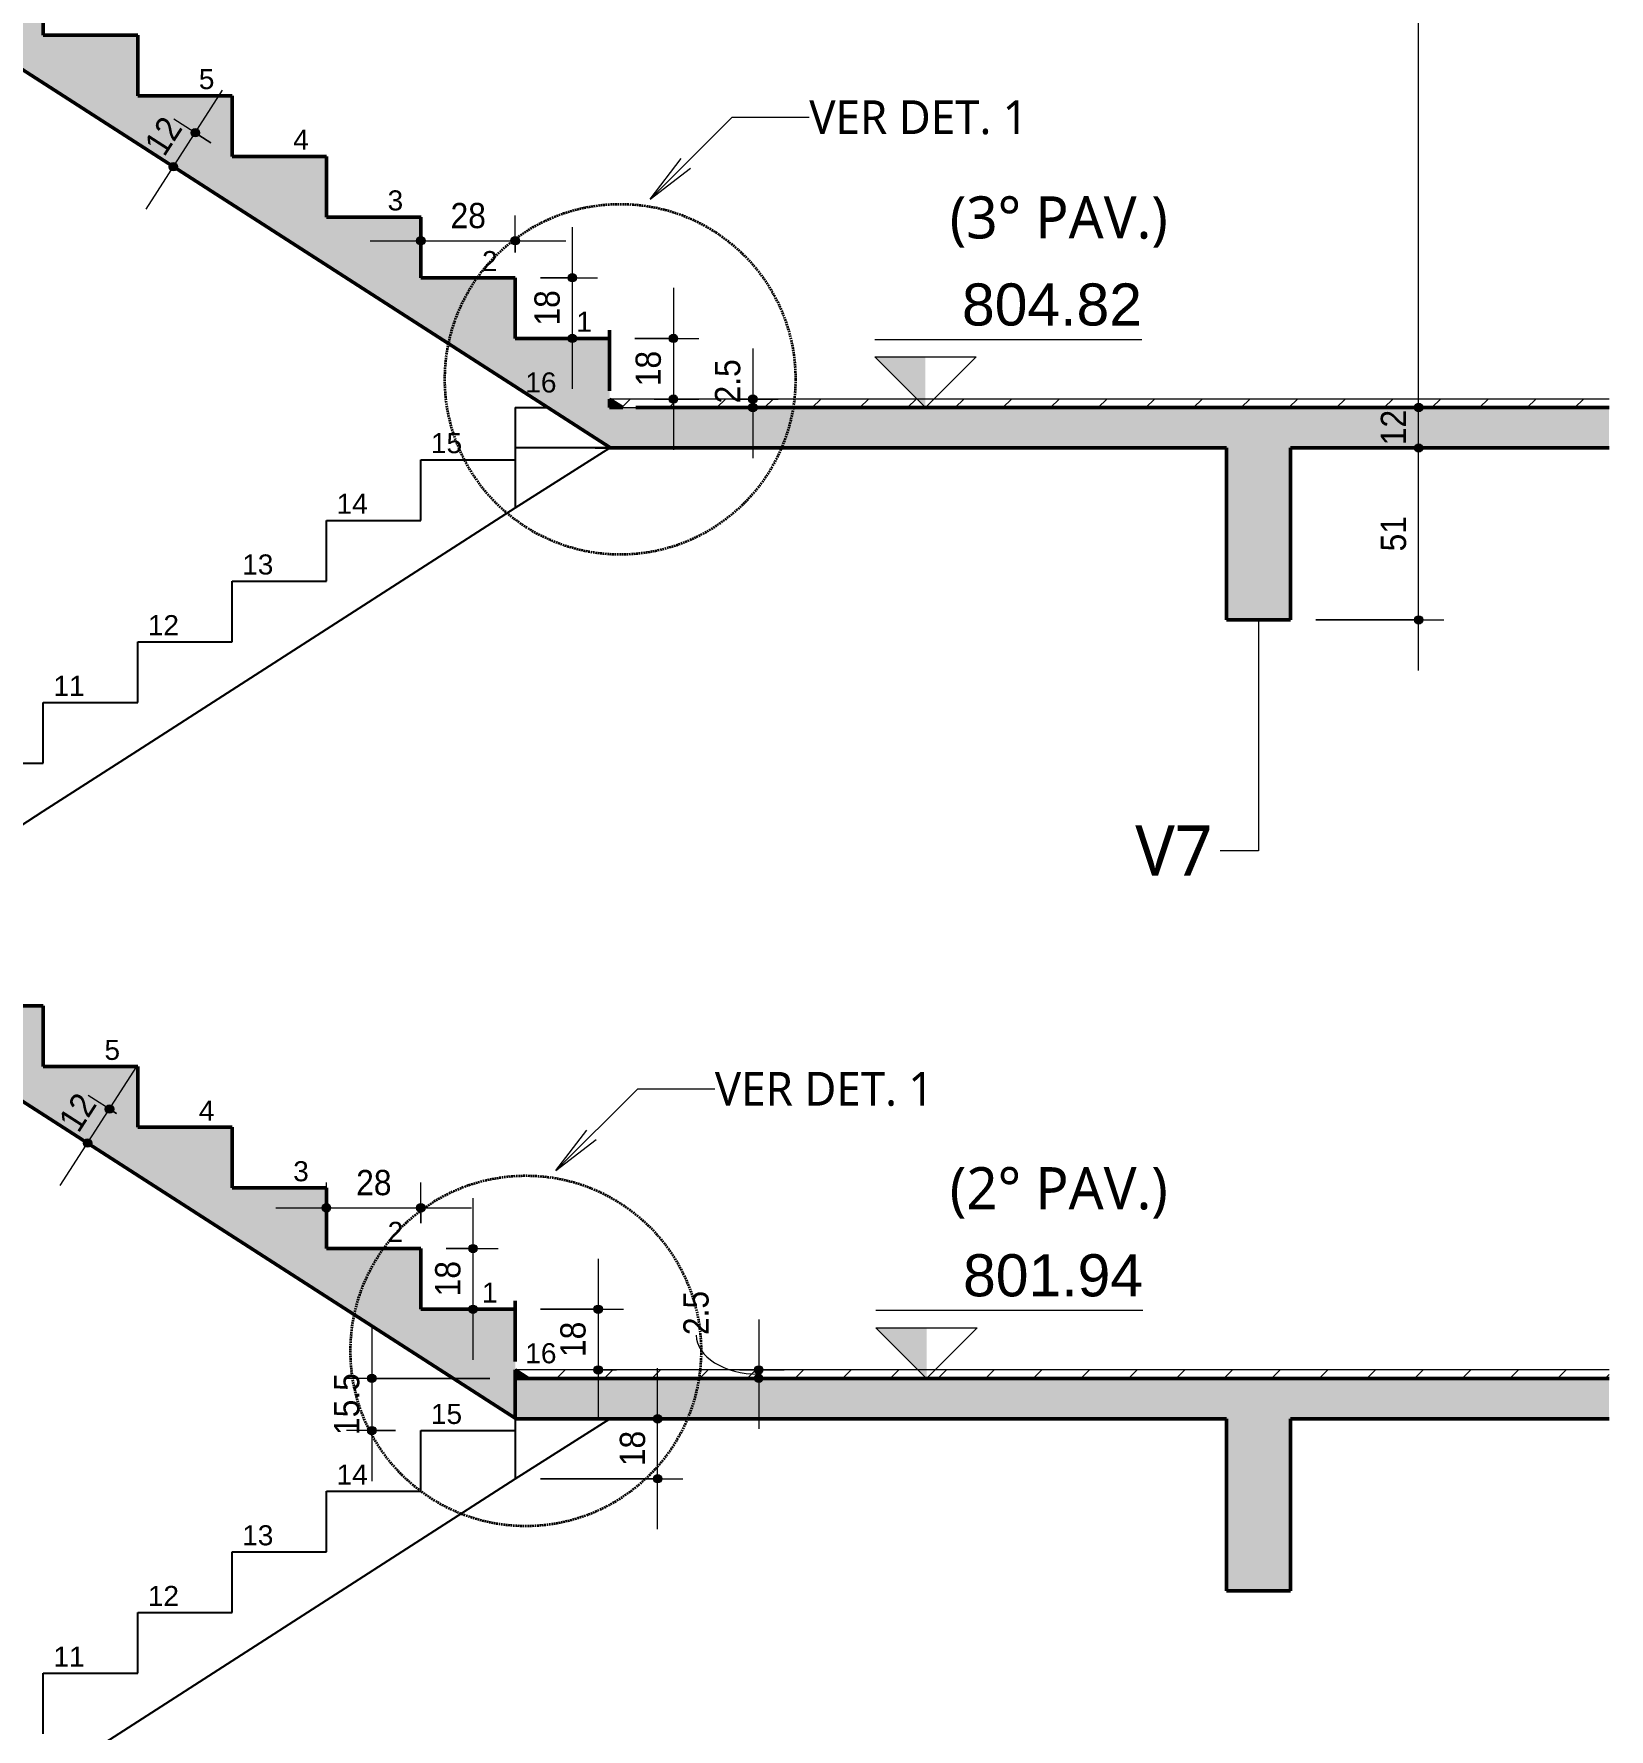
# Model space of a CAD drawing. Extents: x -875 to 3162, y 79010 to 88037.
# Drawn here: x 311 to 778, y 80090 to 80593 of the extents above; entities that cross this region are included whole.
import ezdxf

# ---------------------------------------------------------------- set-up
doc = ezdxf.new("R2010")
doc.units = 0
doc.linetypes.add('Hidden', pattern=[0.714375, 0.47625, -0.238125])
for name, color, linetype, lineweight in [('A-ANNO-DIMS', 7, 'Continuous', 9), ('A-ANNO-DIMS-50', 7, 'Continuous', 9), ('A-DETL-GENF', 7, 'Continuous', 18), ('A-DETL-MEDM', 7, 'Continuous', 50), ('A-DETL-THIN', 7, 'Continuous', 25), ('A-FLOR', 7, 'Continuous', 25), ('G-ANNO-DIMS', 7, 'Continuous', 9), ('G-ANNO-TEXT', 7, 'Continuous', 9), ('S-BEAM', 7, 'Continuous', 25), ('S-BEAM-IDEN', 7, 'Continuous', 9), ('S-STRS', 7, 'Continuous', 25), ('S-STRS-ANNO', 7, 'Continuous', 18)]:
    doc.layers.add(name, color=color, linetype=linetype, lineweight=lineweight)
doc.layers.add('A-DETL', color=7, linetype='Continuous', lineweight=18, true_color=0x00a600)
doc.styles.add('Arial', font='arial.ttf', dxfattribs={"height": 5.953125})
doc.styles.add('Arial_1', font='arial.ttf', dxfattribs={"width": 0.9, "height": 7.5})
doc.styles.add('Arial_2', font='arial.ttf', dxfattribs={"height": 12.5})
doc.styles.add('Gadugi', font='gadugi.ttf', dxfattribs={"height": 12.5})
doc.styles.add('Gadugi_1', font='gadugi.ttf', dxfattribs={"height": 15})
doc.styles.add('Gadugi_2', font='gadugi.ttf', dxfattribs={"height": 10})
doc.dimstyles.new('PED_1_5mm_ESQ', dxfattribs={"dimscale": 30.48, "dimtxt": 7.651945, "dimasz": 0.328084, "dimexe": 0.246063, "dimexo": 0.246063, "dimgap": 0.049213, "dimtad": 1, "dimdec": 1, "dimrnd": 0.5, "dimdsep": 46, "dimtxsty": 'Arial_1', "dimblk1": 'DOTSMALL', "dimblk2": 'DOTSMALL', "dimsah": 1, "dimcen": 0.09, "dimdle": 0.492126, "dimazin": 0, "dimtfac": 1, "dimtdec": 4, "dimtix": 1, "dimtmove": 0, "dimatfit": 3, "dimfxl": 1, "dimtvp": 1, "dimtolj": 1, "dimtzin": 0, "dimarcsym": 2})
doc.dimstyles.new('PED_1_5mm_ESQ_1', dxfattribs={"dimscale": 30.48, "dimtxt": 7.651945, "dimasz": 0.328084, "dimexe": 0.246063, "dimexo": 0.246063, "dimgap": 0.049213, "dimtad": 1, "dimdec": 1, "dimrnd": 0.5, "dimdsep": 46, "dimtxsty": 'Arial_1', "dimblk1": 'DOTSMALL', "dimblk2": 'DOTSMALL', "dimsah": 1, "dimcen": 0.09, "dimdle": 0.492126, "dimazin": 0, "dimtfac": 1, "dimtdec": 4, "dimtix": 1, "dimtmove": 1, "dimatfit": 3, "dimfxl": 1, "dimtvp": 1, "dimtolj": 1, "dimtzin": 0, "dimarcsym": 2})
doc.dimstyles.new('PED_1_5mm_ESQ_2', dxfattribs={"dimscale": 30.48, "dimtxt": 7.651945, "dimasz": 0.328084, "dimexe": 0.246063, "dimexo": 0.246063, "dimgap": 0.049213, "dimtad": 1, "dimdec": 1, "dimrnd": 0.5, "dimdsep": 46, "dimtxsty": 'Arial_1', "dimblk1": 'DOTSMALL', "dimblk2": 'DOTSMALL', "dimsah": 1, "dimcen": 0.09, "dimdle": 0.492126, "dimazin": 0, "dimtfac": 1, "dimtdec": 4, "dimtix": 1, "dimtmove": 2, "dimatfit": 3, "dimfxl": 1, "dimtvp": 1, "dimtolj": 1, "dimtzin": 0, "dimarcsym": 2})
pattern_1 = [(45, (401.335, 83523.502), (-7.071068, 7.071068), [])]

# ---------------------------------------------------------------- blocks, each defined once
blk = doc.blocks.new('PED_COMPL_ESC_TRIANGULO_BAIXO_R00_2019 - 01-3741892-CT A 003 - CORTE D_1 ESCADA TÉRREO A 5PAV')
at = {"layer": 'S-BEAM'}
for p, q in [((-411.88, 80182), (-411.88, 80164.2)), ((-411.88, 80164.2), (-383.77, 80182))]:
    blk.add_line(p, q, dxfattribs=at)
blk = doc.blocks.new('PED_COMPL_ESC_TRIANGULO_CIMA_R00_2019 - 01-V5-CT A 003 - CORTE D_1 ESCADA TÉRREO A 5PAV')
at = {"layer": 'S-BEAM', "true_color": 0xa6a6a6}
blk.add_hatch(color=253, dxfattribs=at).paths.add_polyline_path([(-407.99, 80194), (-407.98, 80194), (-411.88, 80196.5), (-411.87, 80194)], flags=0)
at = {"layer": 'S-BEAM', "lineweight": 50}
for p, q in [((-411.88, 80196.5), (-411.88, 80194)), ((-411.88, 80194), (-407.98, 80194)), ((-407.98, 80194), (-411.87, 80196.49))]:
    blk.add_line(p, q, dxfattribs=at)
blk = doc.blocks.new('PED_COMPL_ESC_TRIANGULO_BAIXO_R00_2019 - 01-V6-CT A 003 - CORTE D_1 ESCADA TÉRREO A 5PAV')
at = {"layer": 'S-BEAM'}
for p, q in [((-411.88, 80470), (-411.88, 80452.2)), ((-411.88, 80452.2), (-383.77, 80470)), ((-383.88, 80470), (-411.88, 80470))]:
    blk.add_line(p, q, dxfattribs=at)
blk = doc.blocks.new('PED_COMPL_ESC_TRIANGULO_CIMA_R00_2019 - 01-V7-CT A 003 - CORTE D_1 ESCADA TÉRREO A 5PAV')
at = {"layer": 'S-BEAM', "true_color": 0xa6a6a6}
blk.add_hatch(color=253, dxfattribs=at).paths.add_polyline_path([(-379.99, 80482), (-379.98, 80482), (-383.88, 80484.5), (-383.87, 80482)], flags=0)
at = {"layer": 'S-BEAM', "lineweight": 50}
for p, q in [((-383.88, 80484.5), (-383.88, 80482)), ((-379.98, 80482), (-383.87, 80484.49)), ((-383.88, 80482), (-379.98, 80482))]:
    blk.add_line(p, q, dxfattribs=at)
blk = doc.blocks.new('Elevações de ponto - SIMBOLO DE NÍVEL-CORTE-2219088-CT A 003 - CORTE D_1 ESCADA TÉRREO A 5PAV')
at = {"layer": 'G-ANNO-DIMS'}
blk.add_hatch(color=256, dxfattribs=at).paths.add_polyline_path([(-288.29, 79165), (-288.29, 79150), (-303.29, 79165)], flags=0)
for p, q in [((-224.1, 79170.1), (-303.29, 79170.1)), ((-288.29, 79150), (-303.29, 79165)), ((-303.29, 79165), (-273.29, 79165)), ((-273.29, 79165), (-288.29, 79150))]:
    blk.add_line(p, q, dxfattribs=at)
blk = doc.blocks.new('DIMBLOCK82-CT A 003 - CORTE D_1 ESCADA TÉRREO A 5PAV')
at = {"layer": 'A-ANNO-DIMS-50', "transparency": 16777216}
h = blk.add_hatch(color=256, dxfattribs=at)
edge = h.paths.add_edge_path(flags=0)
edge.add_arc((478.28, 80214.5), 1.25, 0, 360)
h = blk.add_hatch(color=256, dxfattribs=at)
edge = h.paths.add_edge_path(flags=0)
edge.add_arc((478.28, 80196.5), 1.25, 0, 360)
for p, q in [((478.28, 80229.5), (478.28, 80181.5)), ((461.16, 80214.5), (485.78, 80214.5)), ((478.28, 80214.5), (461.16, 80214.5)), ((483.67, 80196.5), (470.78, 80196.5)), ((478.28, 80196.5), (483.67, 80196.5))]:
    blk.add_line(p, q, dxfattribs=at)
for centre in [(478.28, 80214.5), (478.28, 80196.5)]:
    blk.add_circle(centre, 1.25, dxfattribs=at)
at = {"layer": 'A-ANNO-DIMS-50', "color": 0, "transparency": 16777216, "insert": (467.04, 80200.32), "char_height": 7.5, "width": 12.4315, "attachment_point": 1, "rotation": 90, "line_spacing_factor": 0.941778, "style": 'Arial_1'}
blk.add_mtext('18', dxfattribs=at)
blk = doc.blocks.new('_DotSmall')
at = {"color": 0, "linetype": 'ByBlock', "const_width": 0.5}
blk.add_lwpolyline([(-0.0625, 0, 1), (0.0625, 0, 1)], format="xyb", close=True, dxfattribs=at)
blk = doc.blocks.new('DIMBLOCK83-CT A 003 - CORTE D_1 ESCADA TÉRREO A 5PAV')
at = {"layer": 'A-ANNO-DIMS-50', "transparency": 16777216}
h = blk.add_hatch(color=256, dxfattribs=at)
edge = h.paths.add_edge_path(flags=0)
edge.add_arc((441.14, 80232.5), 1.25, 0, 360)
h = blk.add_hatch(color=256, dxfattribs=at)
edge = h.paths.add_edge_path(flags=0)
edge.add_arc((441.14, 80214.5), 1.25, 0, 360)
for p, q in [((441.14, 80247.5), (441.14, 80199.5)), ((433.16, 80232.5), (448.64, 80232.5)), ((441.14, 80232.5), (433.16, 80232.5)), ((435.4, 80214.5), (448.64, 80214.5)), ((441.14, 80214.5), (435.4, 80214.5))]:
    blk.add_line(p, q, dxfattribs=at)
for centre in [(441.14, 80232.5), (441.14, 80214.5)]:
    blk.add_circle(centre, 1.25, dxfattribs=at)
at = {"layer": 'A-ANNO-DIMS-50', "color": 0, "transparency": 16777216, "insert": (429.9, 80218.32), "char_height": 7.5, "width": 12.4315, "attachment_point": 1, "rotation": 90, "line_spacing_factor": 0.941778, "style": 'Arial_1'}
blk.add_mtext('18', dxfattribs=at)
blk = doc.blocks.new('DIMBLOCK84-CT A 003 - CORTE D_1 ESCADA TÉRREO A 5PAV')
at = {"layer": 'A-ANNO-DIMS-50', "transparency": 16777216}
h = blk.add_hatch(color=256, dxfattribs=at)
edge = h.paths.add_edge_path(flags=0)
edge.add_arc((397.66, 80244.59), 1.25, 0, 360)
h = blk.add_hatch(color=256, dxfattribs=at)
edge = h.paths.add_edge_path(flags=0)
edge.add_arc((425.66, 80244.59), 1.25, 0, 360)
for p, q in [((397.66, 80238.86), (397.66, 80252.09)), ((425.66, 80240), (425.66, 80252.09)), ((382.66, 80244.59), (440.66, 80244.59)), ((397.66, 80244.59), (397.66, 80238.86)), ((425.66, 80244.59), (425.66, 80240))]:
    blk.add_line(p, q, dxfattribs=at)
for centre in [(397.66, 80244.59), (425.66, 80244.59)]:
    blk.add_circle(centre, 1.25, dxfattribs=at)
at = {"layer": 'A-ANNO-DIMS-50', "color": 0, "transparency": 16777216, "insert": (406.48, 80255.83), "char_height": 7.5, "width": 12.4315, "attachment_point": 1, "line_spacing_factor": 0.941778, "style": 'Arial_1'}
blk.add_mtext('28', dxfattribs=at)
blk = doc.blocks.new('DIMBLOCK85-CT A 003 - CORTE D_1 ESCADA TÉRREO A 5PAV')
at = {"layer": 'A-ANNO-DIMS-50', "transparency": 16777216}
h = blk.add_hatch(color=256, dxfattribs=at)
edge = h.paths.add_edge_path(flags=0)
edge.add_arc((470.61, 80520.5), 1.25, 0, 360)
h = blk.add_hatch(color=256, dxfattribs=at)
edge = h.paths.add_edge_path(flags=0)
edge.add_arc((470.61, 80502.5), 1.25, 0, 360)
for p, q in [((470.61, 80535.5), (470.61, 80487.5)), ((461.16, 80520.5), (478.11, 80520.5)), ((470.61, 80520.5), (461.16, 80520.5)), ((464.88, 80502.5), (478.11, 80502.5)), ((470.61, 80502.5), (464.88, 80502.5))]:
    blk.add_line(p, q, dxfattribs=at)
for centre in [(470.61, 80520.5), (470.61, 80502.5)]:
    blk.add_circle(centre, 1.25, dxfattribs=at)
at = {"layer": 'A-ANNO-DIMS-50', "color": 0, "transparency": 16777216, "insert": (459.37, 80506.32), "char_height": 7.5, "width": 12.4315, "attachment_point": 1, "rotation": 90, "line_spacing_factor": 0.941778, "style": 'Arial_1'}
blk.add_mtext('18', dxfattribs=at)
blk = doc.blocks.new('DIMBLOCK86-CT A 003 - CORTE D_1 ESCADA TÉRREO A 5PAV')
at = {"layer": 'A-ANNO-DIMS-50', "transparency": 16777216}
h = blk.add_hatch(color=256, dxfattribs=at)
edge = h.paths.add_edge_path(flags=0)
edge.add_arc((524.16, 80484.5), 1.25, 0, 360)
h = blk.add_hatch(color=256, dxfattribs=at)
edge = h.paths.add_edge_path(flags=0)
edge.add_arc((524.16, 80482), 1.25, 0, 360)
for p, q in [((524.16, 80499.5), (524.16, 80467)), ((518.43, 80484.5), (531.66, 80484.5)), ((524.16, 80484.5), (518.43, 80484.5)), ((518.43, 80482), (531.66, 80482)), ((524.16, 80482), (518.43, 80482))]:
    blk.add_line(p, q, dxfattribs=at)
for centre in [(524.16, 80484.5), (524.16, 80482)]:
    blk.add_circle(centre, 1.25, dxfattribs=at)
at = {"layer": 'A-ANNO-DIMS-50', "color": 0, "transparency": 16777216, "insert": (512.93, 80483.22), "char_height": 7.5, "width": 15.5393, "attachment_point": 1, "rotation": 90, "line_spacing_factor": 0.941778, "style": 'Arial_1'}
blk.add_mtext('2.5', dxfattribs=at)
blk = doc.blocks.new('DIMBLOCK87-CT A 003 - CORTE D_1 ESCADA TÉRREO A 5PAV')
at = {"layer": 'A-ANNO-DIMS-50', "transparency": 16777216}
h = blk.add_hatch(color=256, dxfattribs=at)
edge = h.paths.add_edge_path(flags=0)
edge.add_arc((500.61, 80502.5), 1.25, 0, 360)
h = blk.add_hatch(color=256, dxfattribs=at)
edge = h.paths.add_edge_path(flags=0)
edge.add_arc((500.61, 80484.5), 1.25, 0, 360)
for p, q in [((500.61, 80517.5), (500.61, 80469.5)), ((489.16, 80502.5), (508.11, 80502.5)), ((500.61, 80502.5), (489.16, 80502.5)), ((494.88, 80484.5), (508.11, 80484.5)), ((500.61, 80484.5), (494.88, 80484.5))]:
    blk.add_line(p, q, dxfattribs=at)
for centre in [(500.61, 80502.5), (500.61, 80484.5)]:
    blk.add_circle(centre, 1.25, dxfattribs=at)
at = {"layer": 'A-ANNO-DIMS-50', "color": 0, "transparency": 16777216, "insert": (489.37, 80488.32), "char_height": 7.5, "width": 12.4315, "attachment_point": 1, "rotation": 90, "line_spacing_factor": 0.941778, "style": 'Arial_1'}
blk.add_mtext('18', dxfattribs=at)
blk = doc.blocks.new('DIMBLOCK88-CT A 003 - CORTE D_1 ESCADA TÉRREO A 5PAV')
at = {"layer": 'A-ANNO-DIMS-50', "transparency": 16777216}
h = blk.add_hatch(color=256, dxfattribs=at)
edge = h.paths.add_edge_path(flags=0)
edge.add_arc((425.66, 80531.47), 1.25, 0, 360)
h = blk.add_hatch(color=256, dxfattribs=at)
edge = h.paths.add_edge_path(flags=0)
edge.add_arc((453.66, 80531.47), 1.25, 0, 360)
for p, q in [((425.66, 80525.74), (425.66, 80538.97)), ((453.66, 80528), (453.66, 80538.97)), ((410.66, 80531.47), (468.66, 80531.47)), ((425.66, 80531.47), (425.66, 80525.74)), ((453.66, 80531.47), (453.66, 80528))]:
    blk.add_line(p, q, dxfattribs=at)
for centre in [(425.66, 80531.47), (453.66, 80531.47)]:
    blk.add_circle(centre, 1.25, dxfattribs=at)
at = {"layer": 'A-ANNO-DIMS-50', "color": 0, "transparency": 16777216, "insert": (434.48, 80542.71), "char_height": 7.5, "width": 12.4315, "attachment_point": 1, "line_spacing_factor": 0.941778, "style": 'Arial_1'}
blk.add_mtext('28', dxfattribs=at)
blk = doc.blocks.new('DIMBLOCK98-CT A 003 - CORTE D_1 ESCADA TÉRREO A 5PAV')
at = {"layer": 'A-ANNO-DIMS-50', "transparency": 16777216}
h = blk.add_hatch(color=256, dxfattribs=at)
edge = h.paths.add_edge_path(flags=0)
edge.add_arc((721.71, 80470), 1.25, 0, 360)
h = blk.add_hatch(color=256, dxfattribs=at)
edge = h.paths.add_edge_path(flags=0)
edge.add_arc((721.71, 80419), 1.25, 0, 360)
for p, q in [((727.45, 80470), (714.21, 80470)), ((721.71, 80404), (721.71, 80470)), ((721.71, 80470), (727.45, 80470)), ((691.16, 80419), (729.21, 80419)), ((721.71, 80419), (691.16, 80419))]:
    blk.add_line(p, q, dxfattribs=at)
for centre in [(721.71, 80470), (721.71, 80419)]:
    blk.add_circle(centre, 1.25, dxfattribs=at)
at = {"layer": 'A-ANNO-DIMS-50', "color": 0, "transparency": 16777216, "insert": (710.48, 80439.32), "char_height": 7.5, "width": 12.4315, "attachment_point": 1, "rotation": 90, "line_spacing_factor": 0.941778, "style": 'Arial_1'}
blk.add_mtext('51', dxfattribs=at)
blk = doc.blocks.new('DIMBLOCK99-CT A 003 - CORTE D_1 ESCADA TÉRREO A 5PAV')
at = {"layer": 'A-ANNO-DIMS-50', "transparency": 16777216}
h = blk.add_hatch(color=256, dxfattribs=at)
edge = h.paths.add_edge_path(flags=0)
edge.add_arc((721.71, 80482), 1.25, 0, 360)
h = blk.add_hatch(color=256, dxfattribs=at)
edge = h.paths.add_edge_path(flags=0)
edge.add_arc((721.71, 80470), 1.25, 0, 360)
for p, q in [((727.45, 80482), (714.21, 80482)), ((721.71, 80470), (721.71, 80482)), ((721.71, 80482), (727.45, 80482)), ((727.45, 80470), (714.21, 80470)), ((721.71, 80470), (727.45, 80470))]:
    blk.add_line(p, q, dxfattribs=at)
for centre in [(721.71, 80482), (721.71, 80470)]:
    blk.add_circle(centre, 1.25, dxfattribs=at)
at = {"layer": 'A-ANNO-DIMS-50', "color": 0, "transparency": 16777216, "insert": (710.48, 80470.82), "char_height": 7.5, "width": 12.4315, "attachment_point": 1, "rotation": 90, "line_spacing_factor": 0.941778, "style": 'Arial_1'}
blk.add_mtext('12', dxfattribs=at)
blk = doc.blocks.new('DIMBLOCK100-CT A 003 - CORTE D_1 ESCADA TÉRREO A 5PAV')
at = {"layer": 'A-ANNO-DIMS-50', "transparency": 16777216}
h = blk.add_hatch(color=256, dxfattribs=at)
edge = h.paths.add_edge_path(flags=0)
edge.add_arc((721.71, 80725), 1.25, 0, 360)
h = blk.add_hatch(color=256, dxfattribs=at)
edge = h.paths.add_edge_path(flags=0)
edge.add_arc((721.71, 80482), 1.25, 0, 360)
for p, q in [((691.16, 80725), (729.21, 80725)), ((721.71, 80725), (691.16, 80725)), ((721.71, 80482), (721.71, 80725)), ((727.45, 80482), (714.21, 80482)), ((721.71, 80482), (727.45, 80482))]:
    blk.add_line(p, q, dxfattribs=at)
for centre in [(721.71, 80725), (721.71, 80482)]:
    blk.add_circle(centre, 1.25, dxfattribs=at)
at = {"layer": 'A-ANNO-DIMS-50', "color": 0, "transparency": 16777216, "insert": (710.48, 80595.73), "char_height": 7.5, "width": 18.6472, "attachment_point": 1, "rotation": 90, "line_spacing_factor": 0.941778, "style": 'Arial_1'}
blk.add_mtext('243', dxfattribs=at)
blk = doc.blocks.new('DIMBLOCK104-CT A 003 - CORTE D_1 ESCADA TÉRREO A 5PAV')
at = {"layer": 'A-ANNO-DIMS-50', "transparency": 16777216}
h = blk.add_hatch(color=256, dxfattribs=at)
edge = h.paths.add_edge_path(flags=0)
edge.add_arc((525.93, 80196.5), 1.25, 0, 360)
h = blk.add_hatch(color=256, dxfattribs=at)
edge = h.paths.add_edge_path(flags=0)
edge.add_arc((525.93, 80194), 1.25, 0, 360)
for p, q in [((525.93, 80211.5), (525.93, 80179)), ((520.2, 80196.5), (533.43, 80196.5)), ((525.93, 80196.5), (520.2, 80196.5)), ((520.2, 80194), (533.43, 80194)), ((525.93, 80194), (520.2, 80194))]:
    blk.add_line(p, q, dxfattribs=at)
for centre in [(525.93, 80196.5), (525.93, 80194)]:
    blk.add_circle(centre, 1.25, dxfattribs=at)
blk.add_ellipse((525.93, 80206.83), major_axis=(18.54, 0), ratio=0.624889, start_param=3.141593, end_param=4.712389, dxfattribs=at)
at = {"layer": 'A-ANNO-DIMS-50', "color": 0, "transparency": 16777216, "insert": (503.54, 80206.83), "char_height": 7.5, "width": 15.5393, "attachment_point": 1, "rotation": 90, "line_spacing_factor": 0.941778, "style": 'Arial_1'}
blk.add_mtext('2.5', dxfattribs=at)
blk = doc.blocks.new('DIMBLOCK107-CT A 003 - CORTE D_1 ESCADA TÉRREO A 5PAV')
at = {"layer": 'A-ANNO-DIMS-50', "transparency": 16777216}
h = blk.add_hatch(color=256, dxfattribs=at)
edge = h.paths.add_edge_path(flags=0)
edge.add_arc((495.93, 80182), 1.25, 0, 360)
h = blk.add_hatch(color=256, dxfattribs=at)
edge = h.paths.add_edge_path(flags=0)
edge.add_arc((495.93, 80164.23), 1.25, 0, 360)
for p, q in [((495.93, 80149.23), (495.93, 80197)), ((501.66, 80182), (488.43, 80182)), ((495.93, 80182), (501.66, 80182)), ((461.16, 80164.23), (503.43, 80164.23)), ((495.93, 80164.23), (461.16, 80164.23))]:
    blk.add_line(p, q, dxfattribs=at)
for centre in [(495.93, 80182), (495.93, 80164.23)]:
    blk.add_circle(centre, 1.25, dxfattribs=at)
at = {"layer": 'A-ANNO-DIMS-50', "color": 0, "transparency": 16777216, "insert": (484.69, 80167.94), "char_height": 7.5, "width": 12.4315, "attachment_point": 1, "rotation": 90, "line_spacing_factor": 0.941778, "style": 'Arial_1'}
blk.add_mtext('18', dxfattribs=at)
blk = doc.blocks.new('DIMBLOCK108-CT A 003 - CORTE D_1 ESCADA TÉRREO A 5PAV')
at = {"layer": 'A-ANNO-DIMS-50', "transparency": 16777216}
h = blk.add_hatch(color=256, dxfattribs=at)
edge = h.paths.add_edge_path(flags=0)
edge.add_arc((411.14, 80194), 1.25, 0, 360)
h = blk.add_hatch(color=256, dxfattribs=at)
edge = h.paths.add_edge_path(flags=0)
edge.add_arc((411.14, 80178.5), 1.25, 0, 360)
for p, q in [((411.14, 80209), (411.14, 80163.5)), ((446.16, 80194), (403.64, 80194)), ((411.14, 80194), (446.16, 80194)), ((418.16, 80178.5), (403.64, 80178.5)), ((411.14, 80178.5), (418.16, 80178.5))]:
    blk.add_line(p, q, dxfattribs=at)
for centre in [(411.14, 80194), (411.14, 80178.5)]:
    blk.add_circle(centre, 1.25, dxfattribs=at)
at = {"layer": 'A-ANNO-DIMS-50', "color": 0, "transparency": 16777216, "insert": (399.9, 80177.19), "char_height": 7.5, "width": 21.7551, "attachment_point": 1, "rotation": 90, "line_spacing_factor": 0.941778, "style": 'Arial_1'}
blk.add_mtext('15.5', dxfattribs=at)
blk = doc.blocks.new('DIMBLOCK115-CT A 003 - CORTE D_1 ESCADA TÉRREO A 5PAV')
at = {"layer": 'A-ANNO-DIMS-50', "transparency": 16777216}
h = blk.add_hatch(color=256, dxfattribs=at)
edge = h.paths.add_edge_path(flags=0)
edge.add_arc((333.29, 80273.88), 1.25, 0, 360)
h = blk.add_hatch(color=256, dxfattribs=at)
edge = h.paths.add_edge_path(flags=0)
edge.add_arc((326.8, 80263.79), 1.25, 0, 360)
for p, q in [((318.69, 80251.17), (341.4, 80286.5)), ((335.35, 80272.56), (326.98, 80277.94)), ((333.29, 80273.88), (335.35, 80272.56)), ((331.62, 80260.69), (320.49, 80267.85)), ((326.8, 80263.79), (331.62, 80260.69))]:
    blk.add_line(p, q, dxfattribs=at)
for centre in [(333.29, 80273.88), (326.8, 80263.79)]:
    blk.add_circle(centre, 1.25, dxfattribs=at)
at = {"layer": 'A-ANNO-DIMS-50', "color": 0, "transparency": 16777216, "insert": (317.79, 80270.56), "char_height": 7.5, "width": 12.4315, "attachment_point": 1, "rotation": 57.2648, "line_spacing_factor": 0.941778, "style": 'Arial_1'}
blk.add_mtext('12', dxfattribs=at)
blk = doc.blocks.new('DIMBLOCK117-CT A 003 - CORTE D_1 ESCADA TÉRREO A 5PAV')
at = {"layer": 'A-ANNO-DIMS-50', "transparency": 16777216}
h = blk.add_hatch(color=256, dxfattribs=at)
edge = h.paths.add_edge_path(flags=0)
edge.add_arc((358.74, 80563.52), 1.25, 0, 360)
h = blk.add_hatch(color=256, dxfattribs=at)
edge = h.paths.add_edge_path(flags=0)
edge.add_arc((352.25, 80553.43), 1.25, 0, 360)
for p, q in [((344.14, 80540.81), (366.85, 80576.14)), ((363.35, 80560.56), (352.43, 80567.58)), ((358.74, 80563.52), (363.35, 80560.56)), ((357.07, 80550.33), (345.94, 80557.48)), ((352.25, 80553.43), (357.07, 80550.33))]:
    blk.add_line(p, q, dxfattribs=at)
for centre in [(358.74, 80563.52), (352.25, 80553.43)]:
    blk.add_circle(centre, 1.25, dxfattribs=at)
at = {"layer": 'A-ANNO-DIMS-50', "color": 0, "transparency": 16777216, "insert": (343.24, 80560.2), "char_height": 7.5, "width": 12.4315, "attachment_point": 1, "rotation": 57.2648, "line_spacing_factor": 0.941778, "style": 'Arial_1'}
blk.add_mtext('12', dxfattribs=at)

msp = doc.modelspace()

# ---------------------------------------------------------------- hatches: boundary and pattern name
at = {"layer": 'A-DETL-GENF', "true_color": 0x808080}
h = msp.add_hatch(dxfattribs=at)
h.set_pattern_fill('FP_1', color=8, style=0, pattern_type=2)
h.set_pattern_definition(pattern_1)
h.paths.add_polyline_path([(664.66, 80482), (778.22, 80482), (778.22, 80484.5), (481.67, 80484.5), (485.56, 80482)], flags=0)
h = msp.add_hatch(dxfattribs=at)
h.set_pattern_fill('FP_1', color=8, style=0, pattern_type=2)
h.set_pattern_definition(pattern_1)
h.paths.add_polyline_path([(485.56, 80482), (485.56, 80482), (485.56, 80482)], flags=0)
h = msp.add_hatch(dxfattribs=at)
h.set_pattern_fill('FP_1', color=8, style=0, pattern_type=2)
h.set_pattern_definition(pattern_1)
h.paths.add_polyline_path([(457.56, 80194), (778.22, 80194), (778.22, 80196.5), (453.67, 80196.5), (456.84, 80194.46)], flags=0)
h = msp.add_hatch(dxfattribs=at)
h.set_pattern_fill('FP_1', color=8, style=0, pattern_type=2)
h.set_pattern_definition(pattern_1)
h.paths.add_polyline_path([(457.56, 80194), (457.56, 80194), (457.56, 80194)], flags=0)
at = {"layer": 'A-FLOR', "true_color": 0xa6a6a6}
for points in [[(504.22, 80470), (664.66, 80470), (664.66, 80482), (481.66, 80482), (481.66, 80470), (481.92, 80470)], [(778.22, 80470), (778.22, 80482), (683.66, 80482), (683.66, 80470)], [(664.66, 80182), (664.66, 80194), (453.66, 80194), (453.66, 80182), (453.87, 80182)], [(778.22, 80182), (778.22, 80194), (683.66, 80194), (683.66, 80182)]]:
    msp.add_hatch(color=253, dxfattribs=at).paths.add_polyline_path(points, flags=0)
at = {"layer": 'S-BEAM', "true_color": 0xa6a6a6}
for points in [[(664.66, 80419), (683.66, 80419), (683.66, 80482), (664.66, 80482), (664.66, 80470)], [(683.66, 80131), (683.66, 80194), (664.66, 80194), (664.66, 80131)]]:
    msp.add_hatch(color=253, dxfattribs=at).paths.add_polyline_path(points, flags=0)
at = {"layer": 'S-STRS', "true_color": 0xa6a6a6}
for points in [[(481.66, 80470.23), (481.66, 80502.5), (453.66, 80502.5), (453.66, 80520.5), (425.66, 80520.5), (425.66, 80538.5), (397.66, 80538.5), (397.66, 80556.5), (369.66, 80556.5), (369.66, 80574.5), (341.66, 80574.5), (341.66, 80592.5), (313.66, 80592.5), (313.66, 80610.5), (285.66, 80610.5), (285.66, 80628.5), (257.66, 80628.5), (257.66, 80614.23), (384.49, 80532.7)], [(453.66, 80182.23), (453.66, 80214.5), (425.66, 80214.5), (425.66, 80232.5), (397.66, 80232.5), (397.66, 80250.5), (369.66, 80250.5), (369.66, 80268.5), (341.66, 80268.5), (341.66, 80286.5), (313.66, 80286.5), (313.66, 80304.5), (285.66, 80304.5), (285.66, 80322.5), (257.66, 80322.5), (257.66, 80308.23), (384.49, 80226.7)]]:
    msp.add_hatch(color=253, dxfattribs=at).paths.add_polyline_path(points, flags=0)

# ---------------------------------------------------------------- linework, layer by layer
at = {"layer": 'A-DETL', "color": 7}
for p, q in [((778.22, 80484.5), (481.67, 80484.5)), ((481.67, 80484.5), (485.56, 80482)), ((485.56, 80482), (778.22, 80482)), ((778.22, 80196.5), (453.67, 80196.5)), ((453.67, 80196.5), (457.56, 80194)), ((457.56, 80194), (778.22, 80194))]:
    msp.add_line(p, q, dxfattribs=at)
at = {"layer": 'A-DETL', "color": 1, "linetype": 'Hidden', "lineweight": 35, "true_color": 0xff0000}
for centre in [(484.81, 80490.38), (456.81, 80202.14)]:
    msp.add_circle(centre, 52, dxfattribs=at)
at = {"layer": 'A-DETL-MEDM'}
for p, q in [((481.66, 80505), (481.66, 80487)), ((489.44, 80482), (664.66, 80482)), ((453.66, 80217), (453.66, 80199)), ((461.44, 80194), (664.66, 80194)), ((453.66, 80184.73), (453.66, 80182))]:
    msp.add_line(p, q, dxfattribs=at)
at = {"layer": 'A-DETL-THIN'}
msp.add_line((477.41, 80470), (481.66, 80470), dxfattribs=at)
at = {"layer": 'A-FLOR'}
for q in [(453.66, 80470), (463.35, 80482)]:
    msp.add_line((453.66, 80482), q, dxfattribs=at)
at = {"layer": 'A-FLOR', "lineweight": 50}
for p, q in [((778.22, 80482), (683.66, 80482)), ((481.66, 80470), (664.66, 80470)), ((683.66, 80470), (778.22, 80470)), ((664.66, 80194), (453.66, 80194)), ((453.66, 80194), (453.66, 80182)), ((778.22, 80194), (683.66, 80194)), ((453.66, 80182), (664.66, 80182)), ((683.66, 80182), (778.22, 80182))]:
    msp.add_line(p, q, dxfattribs=at)
at = {"layer": 'G-ANNO-TEXT'}
for p, q in [((493.7, 80543.85), (518.05, 80568.13)), ((518.05, 80568.13), (540.9, 80568.13)), ((493.7, 80543.85), (502.92, 80555.84)), ((493.7, 80543.85), (505.71, 80553.04)), ((465.7, 80255.62), (490.05, 80279.9)), ((490.05, 80279.9), (512.9, 80279.9)), ((465.7, 80255.62), (474.92, 80267.61)), ((465.7, 80255.62), (477.71, 80264.81))]:
    msp.add_line(p, q, dxfattribs=at)
at = {"layer": 'S-BEAM', "lineweight": 50}
for p, q in [((683.66, 80482), (664.66, 80482)), ((664.66, 80470), (664.66, 80419)), ((683.66, 80419), (683.66, 80470)), ((664.66, 80419), (683.66, 80419)), ((683.66, 80194), (664.66, 80194)), ((664.66, 80182), (664.66, 80131)), ((683.66, 80131), (683.66, 80182)), ((664.66, 80131), (683.66, 80131))]:
    msp.add_line(p, q, dxfattribs=at)
at = {"layer": 'S-BEAM-IDEN'}
for p, q in [((674.16, 80419), (674.16, 80350.53)), ((674.16, 80350.53), (662.79, 80350.53))]:
    msp.add_line(p, q, dxfattribs=at)
at = {"layer": 'S-STRS', "lineweight": 50}
for p, q in [((257.66, 80614.23), (481.66, 80470.23)), ((313.66, 80592.5), (313.66, 80610.5)), ((341.66, 80592.5), (313.66, 80592.5)), ((341.66, 80574.5), (341.66, 80592.5)), ((369.66, 80574.5), (341.66, 80574.5)), ((369.66, 80556.5), (369.66, 80574.5)), ((397.66, 80556.5), (369.66, 80556.5)), ((397.66, 80538.5), (397.66, 80556.5)), ((425.66, 80538.5), (397.66, 80538.5)), ((425.66, 80520.5), (425.66, 80538.5)), ((453.66, 80520.5), (425.66, 80520.5)), ((453.66, 80502.5), (453.66, 80520.5)), ((481.66, 80502.5), (453.66, 80502.5)), ((257.66, 80308.23), (453.66, 80182.23)), ((313.66, 80304.5), (285.66, 80304.5)), ((313.66, 80286.5), (313.66, 80304.5)), ((341.66, 80286.5), (313.66, 80286.5)), ((341.66, 80268.5), (341.66, 80286.5)), ((369.66, 80268.5), (341.66, 80268.5)), ((369.66, 80250.5), (369.66, 80268.5)), ((397.66, 80250.5), (369.66, 80250.5)), ((397.66, 80232.5), (397.66, 80250.5)), ((425.66, 80232.5), (397.66, 80232.5)), ((425.66, 80214.5), (425.66, 80232.5)), ((453.66, 80214.5), (425.66, 80214.5))]:
    msp.add_line(p, q, dxfattribs=at)
at = {"layer": 'S-STRS'}
for p, q in [((425.66, 80466.5), (453.66, 80466.5)), ((425.66, 80448.5), (425.66, 80466.5)), ((425.66, 80434.23), (453.66, 80452.23)), ((397.66, 80448.5), (425.66, 80448.5)), ((397.66, 80430.5), (397.66, 80448.5)), ((397.66, 80416.23), (425.66, 80434.23)), ((369.66, 80430.5), (397.66, 80430.5)), ((369.66, 80412.5), (369.66, 80430.5)), ((369.66, 80398.23), (397.66, 80416.23)), ((341.66, 80412.5), (369.66, 80412.5)), ((341.66, 80394.5), (341.66, 80412.5)), ((313.66, 80394.5), (341.66, 80394.5)), ((313.66, 80376.5), (313.66, 80394.5)), ((341.66, 80380.23), (369.66, 80398.23)), ((313.66, 80362.23), (341.66, 80380.23)), ((285.66, 80376.5), (313.66, 80376.5)), ((285.66, 80344.23), (313.66, 80362.23)), ((425.66, 80178.5), (453.66, 80178.5)), ((425.66, 80160.5), (425.66, 80178.5)), ((425.66, 80146.23), (453.66, 80164.23)), ((397.66, 80160.5), (425.66, 80160.5)), ((397.66, 80142.5), (397.66, 80160.5)), ((369.66, 80142.5), (397.66, 80142.5)), ((369.66, 80124.5), (369.66, 80142.5)), ((397.66, 80128.23), (425.66, 80146.23)), ((369.66, 80110.23), (397.66, 80128.23)), ((341.66, 80124.5), (369.66, 80124.5)), ((341.66, 80106.5), (341.66, 80124.5)), ((341.66, 80092.23), (369.66, 80110.23)), ((313.66, 80106.5), (341.66, 80106.5)), ((313.66, 80088.5), (313.66, 80106.5)), ((313.66, 80074.23), (341.66, 80092.23))]:
    msp.add_line(p, q, dxfattribs=at)

# ---------------------------------------------------------------- block references
at = {"layer": 'G-ANNO-DIMS'}
for p in [(863.67, 1332), (863.99, 1044)]:
    msp.add_blockref('Elevações de ponto - SIMBOLO DE NÍVEL-CORTE-2219088-CT A 003 - CORTE D_1 ESCADA TÉRREO A 5PAV', p, dxfattribs=at)
at = {"layer": 'S-BEAM'}
for name in ['PED_COMPL_ESC_TRIANGULO_CIMA_R00_2019 - 01-V7-CT A 003 - CORTE D_1 ESCADA TÉRREO A 5PAV', 'PED_COMPL_ESC_TRIANGULO_BAIXO_R00_2019 - 01-V6-CT A 003 - CORTE D_1 ESCADA TÉRREO A 5PAV', 'PED_COMPL_ESC_TRIANGULO_CIMA_R00_2019 - 01-V5-CT A 003 - CORTE D_1 ESCADA TÉRREO A 5PAV', 'PED_COMPL_ESC_TRIANGULO_BAIXO_R00_2019 - 01-3741892-CT A 003 - CORTE D_1 ESCADA TÉRREO A 5PAV']:
    msp.add_blockref(name, (865.54, 0), dxfattribs=at)

# ---------------------------------------------------------------- texts
at = {"layer": 'G-ANNO-DIMS', "char_height": 12.5, "width": 63.9697, "attachment_point": 1, "line_spacing_factor": 0.941778, "style": 'Arial_2'}
for s, insert in [('804.82', (586.22, 80518.82)), ('801.94', (586.54, 80230.82))]:
    msp.add_mtext(s, dxfattribs=dict(at, insert=insert))
at = {"layer": 'G-ANNO-TEXT', "attachment_point": 1}
for s, insert, char_height, width, style in [('VER DET. 1', (540.9, 80573.13), 10, 82.5738, 'Gadugi_2'), ('(3° PAV.)', (582.61, 80544.66), 12.5, 81.7721, 'Gadugi'), ('VER DET. 1', (512.9, 80284.9), 10, 82.5738, 'Gadugi_2'), ('(2° PAV.)', (582.61, 80256.66), 12.5, 81.7721, 'Gadugi')]:
    msp.add_mtext(s, dxfattribs=dict(at, insert=insert, char_height=char_height, width=width, style=style))
at = {"layer": 'S-BEAM-IDEN', "insert": (637.64, 80358.08), "char_height": 15, "width": 30.0633, "attachment_point": 1, "style": 'Gadugi_1'}
msp.add_mtext('V7', dxfattribs=at)
at = {"layer": 'S-STRS-ANNO', "attachment_point": 1, "line_spacing_factor": 0.941778, "style": 'Arial'}
for s, insert, char_height, width in [('5', (359.8, 80582.42), 5.95, 5.4944), ('4', (387.8, 80564.42), 5.95, 5.4944), ('3', (415.8, 80546.42), 5.95, 5.4944), ('2', (443.8, 80528.42), 5.95, 5.4944), ('1', (471.8, 80510.42), 5.95, 5.4944), ('16', (456.66, 80492.42), 5.953, 10.9888), ('15', (428.66, 80474.42), 5.953, 10.9888), ('14', (400.66, 80456.42), 5.953, 10.9888), ('13', (372.66, 80438.42), 5.953, 10.9888), ('12', (344.66, 80420.42), 5.953, 10.9888), ('11', (316.66, 80402.42), 5.953, 10.9888), ('5', (331.8, 80294.42), 5.95, 5.4944), ('4', (359.8, 80276.42), 5.95, 5.4944), ('3', (387.8, 80258.42), 5.95, 5.4944), ('2', (415.8, 80240.42), 5.95, 5.4944), ('1', (443.8, 80222.42), 5.95, 5.4944), ('16', (456.66, 80204.42), 5.953, 10.9888), ('15', (428.66, 80186.42), 5.953, 10.9888), ('14', (400.66, 80168.42), 5.953, 10.9888), ('13', (372.66, 80150.42), 5.953, 10.9888), ('12', (344.66, 80132.42), 5.953, 10.9888), ('11', (316.66, 80114.42), 5.953, 10.9888)]:
    msp.add_mtext(s, dxfattribs=dict(at, insert=insert, char_height=char_height, width=width))

# ---------------------------------------------------------------- dimensions: what is measured, and where the dimension line sits
at = {"layer": 'A-ANNO-DIMS'}
for base, p1, p2, angle, override, picture, middle in [((721.71, 80725), (719.95, 80482), (683.66, 80725), 90, {"dimpost": '<>', "dimfxl": 245.693772}, 'DIMBLOCK100-CT A 003 - CORTE D_1 ESCADA TÉRREO A 5PAV', (716.38, 80603.5)), ((358.74, 80563.52), (350.76, 80554.39), (369.66, 80556.5), 57.2648, {"dimpost": '<>', "dimfxl": 19.019164}, 'DIMBLOCK117-CT A 003 - CORTE D_1 ESCADA TÉRREO A 5PAV', (351.07, 80561.32)), ((470.61, 80502.5), (453.66, 80520.5), (472.38, 80502.5), 90, {"dimpost": '<>', "dimfxl": 25.963663}, 'DIMBLOCK85-CT A 003 - CORTE D_1 ESCADA TÉRREO A 5PAV', (465.28, 80511.5)), ((500.61, 80484.5), (481.66, 80502.5), (502.38, 80484.5), 90, {"dimpost": '<>', "dimfxl": 27.44006}, 'DIMBLOCK87-CT A 003 - CORTE D_1 ESCADA TÉRREO A 5PAV', (495.28, 80493.5)), ((721.71, 80482), (719.95, 80470), (719.95, 80482), 90, {"dimpost": '<>', "dimfxl": 12}, 'DIMBLOCK99-CT A 003 - CORTE D_1 ESCADA TÉRREO A 5PAV', (716.45, 80476)), ((721.71, 80470), (683.66, 80419), (719.95, 80470), 90, {"dimpost": '<>', "dimfxl": 62.589372}, 'DIMBLOCK98-CT A 003 - CORTE D_1 ESCADA TÉRREO A 5PAV', (716.38, 80444.5)), ((333.29, 80273.88), (325.31, 80264.75), (341.66, 80268.5), 57.2648, {"dimpost": '<>', "dimfxl": 16.776584}, 'DIMBLOCK115-CT A 003 - CORTE D_1 ESCADA TÉRREO A 5PAV', (325.62, 80271.68)), ((441.14, 80214.5), (425.66, 80232.5), (442.9, 80214.5), 90, {"dimpost": '<>', "dimfxl": 24.92376}, 'DIMBLOCK83-CT A 003 - CORTE D_1 ESCADA TÉRREO A 5PAV', (435.81, 80223.5)), ((478.28, 80196.5), (453.66, 80214.5), (476.17, 80196.5), 90, {"dimpost": '<>', "dimfxl": 28.816366}, 'DIMBLOCK82-CT A 003 - CORTE D_1 ESCADA TÉRREO A 5PAV', (472.95, 80205.5)), ((411.14, 80178.5), (453.66, 80194), (425.66, 80178.5), 90, {"dimpost": '<>', "dimfxl": 32.003906}, 'DIMBLOCK108-CT A 003 - CORTE D_1 ESCADA TÉRREO A 5PAV', (405.81, 80186.25)), ((495.93, 80182), (453.66, 80164.23), (494.16, 80182), 90, {"dimpost": '<>', "dimfxl": 44.221327}, 'DIMBLOCK107-CT A 003 - CORTE D_1 ESCADA TÉRREO A 5PAV', (490.6, 80173.12))]:
    dim = msp.add_linear_dim(base=base, p1=p1, p2=p2, angle=angle, dimstyle='PED_1_5mm_ESQ', override=override, dxfattribs=at)
    dim.commit()
    dim.dimension.update_dxf_attribs({"geometry": picture, "text_midpoint": middle})
for base, p1, p2, override, picture, middle in [((453.66, 80531.47), (425.66, 80533.24), (453.66, 80520.5), {"dimpost": '<>', "dimfxl": 30.761009}, 'DIMBLOCK88-CT A 003 - CORTE D_1 ESCADA TÉRREO A 5PAV', (439.66, 80536.8)), ((425.66, 80244.59), (397.66, 80246.36), (425.66, 80232.5), {"dimpost": '<>', "dimfxl": 31.242541}, 'DIMBLOCK84-CT A 003 - CORTE D_1 ESCADA TÉRREO A 5PAV', (411.66, 80249.92))]:
    dim = msp.add_linear_dim(base=base, p1=p1, p2=p2, dimstyle='PED_1_5mm_ESQ', override=override, dxfattribs=at)
    dim.commit()
    dim.dimension.update_dxf_attribs({"geometry": picture, "text_midpoint": middle})
for base, p1, p2, dimstyle, picture, middle in [((524.16, 80482), (525.93, 80484.5), (525.93, 80482), 'PED_1_5mm_ESQ_2', 'DIMBLOCK86-CT A 003 - CORTE D_1 ESCADA TÉRREO A 5PAV', (517.93, 80490.99)), ((525.93, 80194), (527.7, 80196.5), (527.7, 80194), 'PED_1_5mm_ESQ_1', 'DIMBLOCK104-CT A 003 - CORTE D_1 ESCADA TÉRREO A 5PAV', (508.54, 80214.6))]:
    dim = msp.add_linear_dim(base=base, p1=p1, p2=p2, angle=90, dimstyle=dimstyle, override={"dimpost": '<>', "dimfxl": 2.5}, dxfattribs=at)
    dim.commit()
    dim.dimension.update_dxf_attribs({"geometry": picture, "text_midpoint": middle, "dimtype": 160, "text_rotation": 90})

doc.saveas('drawing.dxf')
